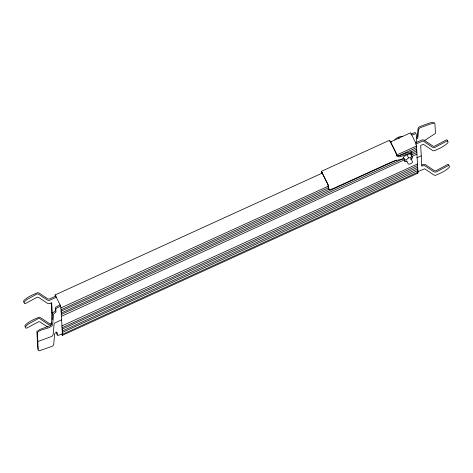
<?xml version="1.0" encoding="UTF-8"?>
<svg xmlns="http://www.w3.org/2000/svg" width="473" height="473" viewBox="0 0 473 473"><rect width="100%" height="100%" fill="white"/><g stroke="black" fill="none" stroke-linecap="round" stroke-linejoin="round"><path stroke-width="0.71" d="M411.262 153.045L411.415 151.987C406.727 151.774 402.86 155.369 398.213 155.765L396.421 155.162M402.168 136.508L402.292 136.212C399.514 136.484 396.504 137.72 394.719 139.907M410.682 154.038L410.806 153.743C408.028 154.015 405.018 155.25 403.227 157.438L404.9 161.423L406.94 161.21M404.9 161.423L404.829 160.193L403.357 157.154M416.565 137.844L417.287 136.839L418.008 128.721L418.552 127.474L419.646 126.634L429.573 123.01L432.907 122.2L434.391 122.59M417.103 138.95L417.825 137.945L418.546 129.827L419.09 128.579L420.184 127.74L430.111 124.115L433.445 123.305L434.929 123.695L435.467 133.392L424.358 140.629M410.806 153.743L412.29 156.805L410.564 157.669L408.524 157.881L406.839 159.371L404.829 160.193M410.67 159.513L412.355 158.023L412.29 156.805M410.795 155.002L411.8 154.151L411.953 153.092C407.265 152.88 403.398 156.474 398.751 156.87L396.959 156.267L395.783 152.288L389.646 140.221L321.409 171.344L321.534 173.556M51.853 322.888L50.913 323.544L49.363 323.573L40.424 317.584L39.088 317.194C34.293 319.251 28.687 321.457 25.022 325.353L25.116 326.991M55.205 296.323L55.128 294.933L322.61 172.929M390.485 141.965L410.647 132.771L415.732 142.952L416.494 145.968L396.333 155.168M56.098 296.003L49.535 298.995L47.992 299.031L39.052 293.035L37.716 292.645C32.921 294.703 27.316 296.908 23.65 300.804L23.739 302.442M410.789 134.22L414.815 132.641L415.714 132.818M56.453 297.198L49.789 300.237L48.5 300.426L47.265 300.036L38.325 294.04L36.977 293.987L26.985 299.527L24.277 301.869L24.365 303.506L25.205 303.636L37.16 297.263L38.508 297.316L47.448 303.305L48.684 303.696L51.711 303.051L52.367 314.829M412.001 135.024L415.353 133.747L416.252 133.924L416.737 142.651M60.118 304.914L56.092 306.995L55.288 307.953L55.453 310.897L52.775 312.854L52.302 314.025L51.368 324.519L50.552 325.56L39.773 329.498L36.859 331.396L37.864 349.399M415.726 142.71L422.507 139.783L424.18 140.209L433.114 146.198L434.468 146.252L446.4 139.896L447.257 140.008L447.322 141.102M60.656 306.019L56.63 308.1L55.826 309.058L55.985 312.009L53.561 314.125L52.627 324.62L52.089 325.862C47.856 329.267 41.21 328.664 37.302 332.543L38.307 350.54L39.206 350.8L52.089 346.342L53.183 345.497L53.727 344.255L54.661 333.761L55.382 332.755L57.121 332.294L57.286 335.245L58.161 335.44L62.211 333.837M415.596 144.123L423.099 140.96L432.393 147.204L433.729 147.594L435.095 147.316L447.026 140.96L447.884 141.066L447.978 142.704C444.295 146.595 438.713 148.818 433.912 150.869L432.576 150.479L423.282 144.235L420.674 145.495L421.827 166.118L424.47 165.509L433.765 171.752L435.101 172.142L436.467 171.859L448.398 165.503L449.261 165.615L449.35 167.253C445.667 171.143 440.085 173.36 435.284 175.412L433.948 175.022L424.653 168.784L417.151 171.941M328.546 187.763L61.064 309.768L60.846 307.935L328.457 186.126M398.443 155.883L416.589 147.606L416.494 145.968M396.611 160.075L61.248 313.037L61.029 311.204L329.309 189.094M410.629 151.999L416.678 149.243L416.589 147.606M412.066 153.021L416.772 150.875L416.678 149.243M404.858 159.667L61.431 316.313L61.212 314.48L403.422 158.644M411.486 154.967L416.861 152.513L416.772 150.875M411.575 156.604L416.955 154.151L416.861 152.513M61.496 319.896L54.833 322.935L54.111 323.94L53.177 334.435L52.639 335.682L51.539 336.522L37.805 341.541L37.361 340.394M416.689 157.887L421.254 155.806M51.734 324.519L49.872 324.969L48.636 324.579L39.702 318.589L38.348 318.536L28.356 324.07L25.648 326.411L25.743 328.049L26.577 328.185L38.532 321.806L39.886 321.859L47.631 327.056M417.499 163.971L417.594 165.603L62.069 327.765L61.851 325.932L417.499 163.971L416.955 154.151M417.683 167.241L417.777 168.879L62.253 331.041L62.034 329.208L417.683 167.241L417.594 165.603M417.866 170.517L417.961 172.148L62.436 334.31L62.217 332.478L417.866 170.517L417.777 168.879M61.857 334.565L62.377 335.345L417.896 173.183L417.961 172.148M403.924 158.573L393.004 161.358L333.483 188.437L330.26 189.507L328.824 189.224L328.315 185.168L321.409 171.344M421.668 165.065L423.879 164.326L425.552 164.752L434.492 170.741L435.84 170.8L447.771 164.444L448.635 164.557L448.694 165.645M57.623 334.334L56.748 334.139L56.624 331.928M389.711 141.338L391.496 141.935M390.184 141.326L395.487 151.957M417.896 173.183L417.381 172.403M321.947 172.456L327.937 184.6L328.286 188.118M55.128 294.933L60.213 305.109L60.976 308.13M61.064 309.768L61.159 311.4M61.248 313.037L61.342 314.675M61.431 316.313L61.981 326.128M62.069 327.765L62.164 329.403M62.253 331.041L62.347 332.673M62.436 334.31L62.377 335.345M410.741 158.171L412.633 162.073L411.439 163.362L409.825 164.096L408.276 164.06L406.691 160.808M398.538 137.312L399.088 138.441M407.046 154.837L408.524 157.881M51.746 312.251L52.284 313.357M395.8 152.613L396.356 154.05M51.214 302.679L52.16 319.618"/></g></svg>
